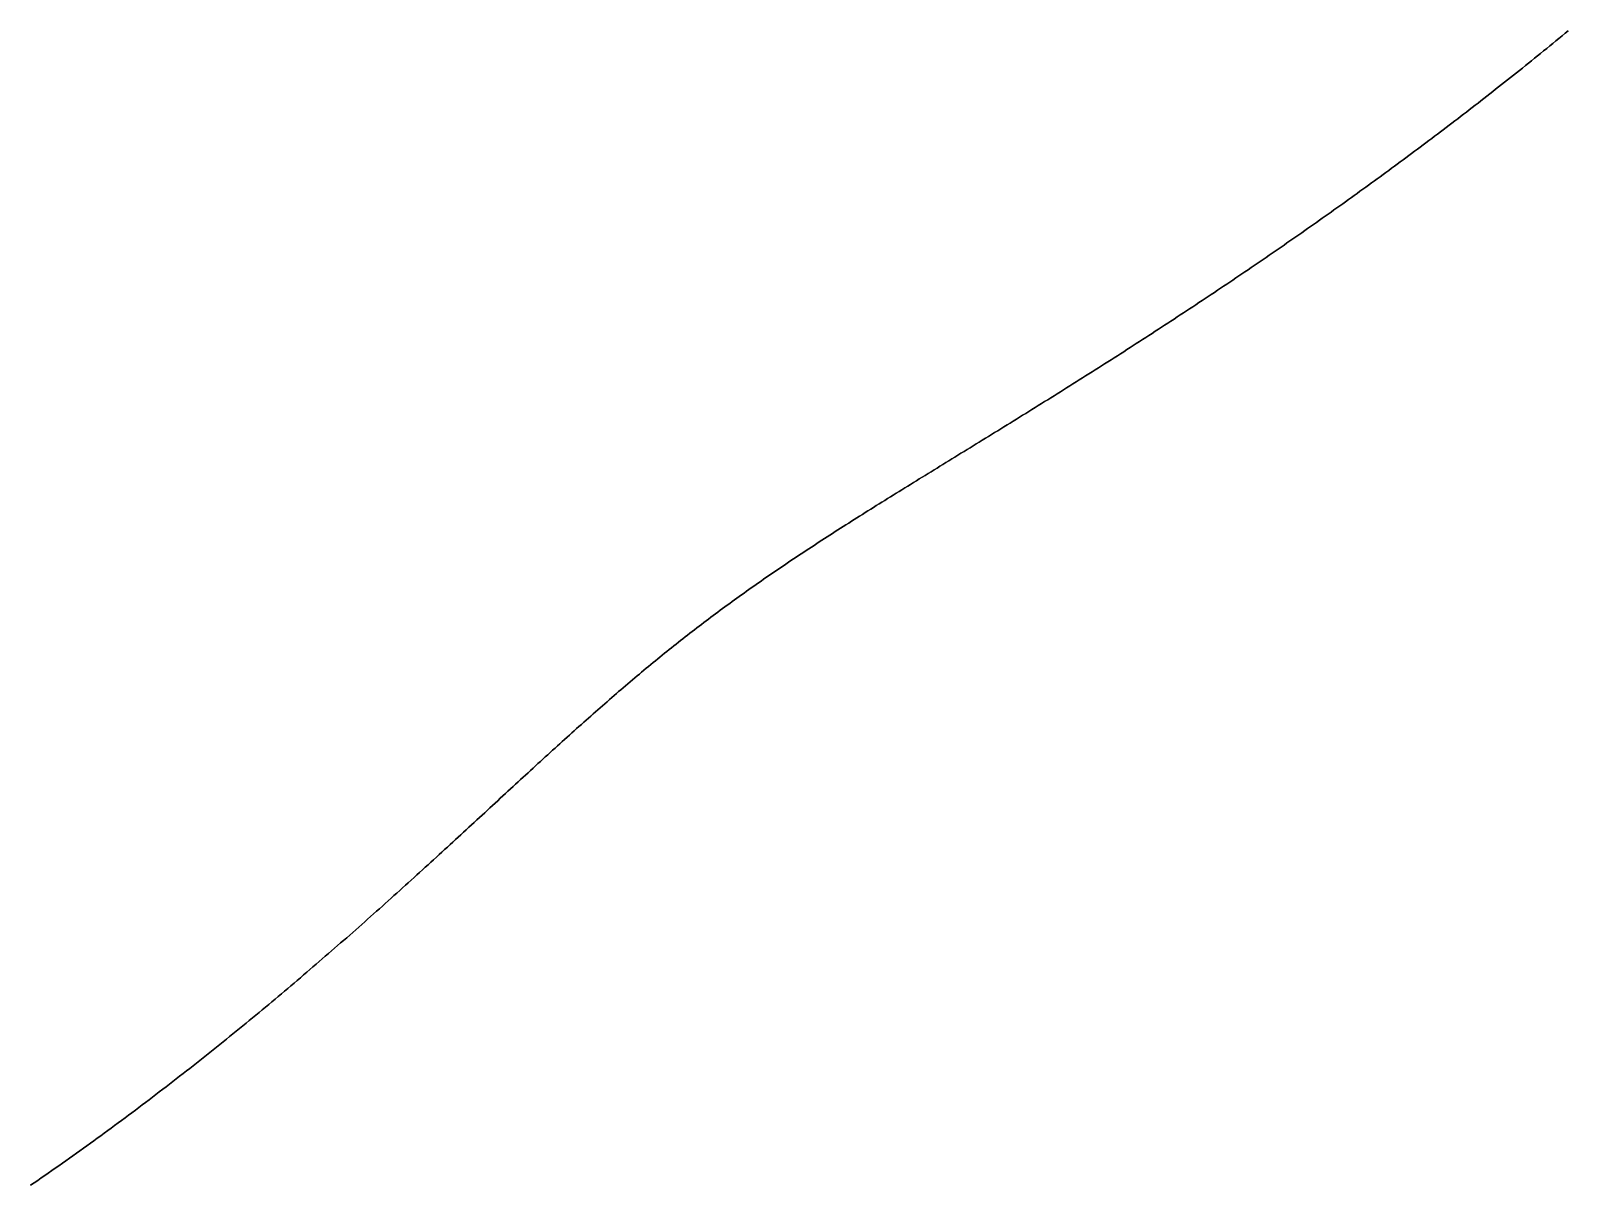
# Model space of a CAD drawing. Header units: inches. Extents: x 130170 to 284068, y 377793 to 804530.
# Drawn here: x 256751.7 to 256817.6, y 735200.2 to 735249.8 of the extents above; entities that cross this region are included whole.
import ezdxf

# ---------------------------------------------------------------- set-up
doc = ezdxf.new("R2010")
doc.units = ezdxf.units.IN
doc.header["$MEASUREMENT"] = 0
doc.layers.add('muni_il', color=7, linetype='Continuous')

msp = doc.modelspace()

# ---------------------------------------------------------------- linework, layer by layer
at = {"layer": 'muni_il'}
for points in [[(256751.735, 735200.226), (256751.886, 735200.33), (256752.037, 735200.434), (256752.189, 735200.539), (256752.34, 735200.644), (256752.491, 735200.749), (256752.642, 735200.854), (256752.793, 735200.96), (256752.944, 735201.066), (256753.094, 735201.172), (256753.245, 735201.278), (256753.395, 735201.385), (256753.545, 735201.491), (256753.695, 735201.598), (256753.845, 735201.706), (256753.995, 735201.813), (256754.145, 735201.921), (256754.295, 735202.029), (256754.444, 735202.137), (256754.593, 735202.246), (256754.743, 735202.354), (256754.892, 735202.463), (256755.04, 735202.572), (256755.189, 735202.681), (256755.338, 735202.791), (256755.486, 735202.9), (256755.634, 735203.01), (256755.782, 735203.12), (256755.93, 735203.23), (256756.078, 735203.341), (256756.226, 735203.452), (256756.373, 735203.562), (256756.52, 735203.673), (256756.667, 735203.784), (256756.814, 735203.896), (256756.96, 735204.007), (256757.107, 735204.119), (256757.253, 735204.231), (256757.399, 735204.343), (256757.545, 735204.455), (256757.69, 735204.567), (256757.836, 735204.679), (256757.981, 735204.792), (256758.126, 735204.905), (256758.27, 735205.017), (256758.415, 735205.13), (256758.559, 735205.243), (256758.703, 735205.357), (256758.847, 735205.47), (256758.99, 735205.583), (256759.134, 735205.697), (256759.277, 735205.81), (256759.42, 735205.924), (256759.562, 735206.038), (256759.704, 735206.152), (256759.846, 735206.266), (256759.988, 735206.38), (256760.13, 735206.494), (256760.271, 735206.609), (256760.412, 735206.723), (256760.553, 735206.837), (256760.693, 735206.952), (256760.834, 735207.066), (256760.974, 735207.181), (256761.113, 735207.295), (256761.253, 735207.41), (256761.392, 735207.525), (256761.53, 735207.639), (256761.669, 735207.754), (256761.807, 735207.869), (256761.945, 735207.984), (256762.083, 735208.099), (256762.22, 735208.214), (256762.357, 735208.329), (256762.494, 735208.443), (256762.63, 735208.558), (256762.766, 735208.673), (256762.902, 735208.788), (256763.038, 735208.903), (256763.173, 735209.018), (256763.308, 735209.132), (256763.442, 735209.247), (256763.576, 735209.362), (256763.71, 735209.477), (256763.844, 735209.591), (256763.977, 735209.706), (256764.11, 735209.82), (256764.242, 735209.935), (256764.375, 735210.049), (256764.507, 735210.164), (256764.638, 735210.278), (256764.769, 735210.392), (256764.9, 735210.506), (256765.031, 735210.62), (256765.161, 735210.734), (256765.291, 735210.848), (256765.42, 735210.962), (256765.549, 735211.075), (256765.678, 735211.189), (256765.807, 735211.302), (256765.935, 735211.415), (256766.063, 735211.529), (256766.19, 735211.642), (256766.317, 735211.754), (256766.444, 735211.867), (256766.57, 735211.98), (256766.696, 735212.092), (256766.821, 735212.204), (256766.947, 735212.317), (256767.071, 735212.429), (256767.196, 735212.54), (256767.32, 735212.652), (256767.444, 735212.763), (256767.567, 735212.875), (256767.69, 735212.986), (256767.813, 735213.097), (256767.935, 735213.207), (256768.057, 735213.318), (256768.179, 735213.428), (256768.3, 735213.538), (256768.421, 735213.648), (256768.542, 735213.758), (256768.662, 735213.867), (256768.781, 735213.976), (256768.901, 735214.085), (256769.02, 735214.194), (256769.138, 735214.302), (256769.257, 735214.41), (256769.375, 735214.519), (256769.492, 735214.626), (256769.61, 735214.734), (256769.726, 735214.841), (256769.843, 735214.948), (256769.959, 735215.055), (256770.075, 735215.161), (256770.19, 735215.267), (256770.305, 735215.373), (256770.42, 735215.479), (256770.534, 735215.584), (256770.648, 735215.689), (256770.762, 735215.794), (256770.875, 735215.899), (256770.988, 735216.003), (256771.101, 735216.107), (256771.213, 735216.21), (256771.325, 735216.314), (256771.437, 735216.417), (256771.548, 735216.519), (256771.659, 735216.622), (256771.77, 735216.724), (256771.88, 735216.826), (256771.99, 735216.927), (256772.099, 735217.028), (256772.209, 735217.129), (256772.318, 735217.229), (256772.426, 735217.33), (256772.535, 735217.429), (256772.643, 735217.529), (256772.751, 735217.628), (256772.858, 735217.727), (256772.965, 735217.825), (256773.072, 735217.924), (256773.179, 735218.021), (256773.285, 735218.119), (256773.391, 735218.216), (256773.497, 735218.313), (256773.602, 735218.409), (256773.707, 735218.505), (256773.812, 735218.601), (256773.917, 735218.697), (256774.021, 735218.792), (256774.125, 735218.887), (256774.229, 735218.981), (256774.333, 735219.075), (256774.436, 735219.169), (256774.539, 735219.262), (256774.642, 735219.355), (256774.745, 735219.448), (256774.848, 735219.54), (256774.95, 735219.633), (256775.052, 735219.724), (256775.154, 735219.816), (256775.255, 735219.907), (256775.357, 735219.997), (256775.458, 735220.087), (256775.559, 735220.177), (256775.66, 735220.267), (256775.761, 735220.356), (256775.861, 735220.445), (256775.962, 735220.534), (256776.062, 735220.622), (256776.162, 735220.71), (256776.262, 735220.798), (256776.362, 735220.885), (256776.461, 735220.972), (256776.561, 735221.059), (256776.66, 735221.145), (256776.759, 735221.231), (256776.859, 735221.317), (256776.958, 735221.402), (256777.057, 735221.487), (256777.156, 735221.572), (256777.254, 735221.656), (256777.353, 735221.74), (256777.452, 735221.824), (256777.55, 735221.908), (256777.649, 735221.991), (256777.748, 735222.074), (256777.846, 735222.157), (256777.944, 735222.239), (256778.043, 735222.321), (256778.141, 735222.403), (256778.239, 735222.484), (256778.338, 735222.566), (256778.436, 735222.646), (256778.534, 735222.727), (256778.633, 735222.807), (256778.731, 735222.888), (256778.829, 735222.968), (256778.928, 735223.047), (256779.026, 735223.127), (256779.124, 735223.206), (256779.223, 735223.285), (256779.322, 735223.363), (256779.42, 735223.442), (256779.519, 735223.52), (256779.618, 735223.598), (256779.716, 735223.675), (256779.815, 735223.753), (256779.914, 735223.83), (256780.014, 735223.908), (256780.113, 735223.984), (256780.212, 735224.061), (256780.312, 735224.138), (256780.411, 735224.214), (256780.511, 735224.29), (256780.611, 735224.366), (256780.711, 735224.442), (256780.811, 735224.517), (256780.911, 735224.593), (256781.012, 735224.668), (256781.112, 735224.743), (256781.213, 735224.818), (256781.314, 735224.893), (256781.415, 735224.968), (256781.517, 735225.042), (256781.618, 735225.117), (256781.72, 735225.191), (256781.822, 735225.265), (256781.924, 735225.339), (256782.027, 735225.413), (256782.13, 735225.487), (256782.233, 735225.561), (256782.336, 735225.634), (256782.439, 735225.708), (256782.543, 735225.781), (256782.647, 735225.855), (256782.751, 735225.928), (256782.856, 735226.001), (256782.96, 735226.075), (256783.065, 735226.148), (256783.171, 735226.221), (256783.276, 735226.294), (256783.382, 735226.367), (256783.488, 735226.44), (256783.595, 735226.513), (256783.701, 735226.586), (256783.808, 735226.659), (256783.916, 735226.731), (256784.023, 735226.804), (256784.132, 735226.877), (256784.24, 735226.95), (256784.348, 735227.023), (256784.457, 735227.095), (256784.567, 735227.168), (256784.676, 735227.241), (256784.786, 735227.314), (256784.897, 735227.387), (256785.007, 735227.46), (256785.118, 735227.533), (256785.23, 735227.606), (256785.342, 735227.679), (256785.454, 735227.752), (256785.566, 735227.825), (256785.679, 735227.899), (256785.792, 735227.972), (256785.905, 735228.045), (256786.019, 735228.119), (256786.134, 735228.192), (256786.248, 735228.266), (256786.363, 735228.339), (256786.478, 735228.413), (256786.594, 735228.487), (256786.71, 735228.561), (256786.826, 735228.635), (256786.943, 735228.709), (256787.061, 735228.783), (256787.178, 735228.858), (256787.296, 735228.932), (256787.414, 735229.007), (256787.533, 735229.081), (256787.652, 735229.156), (256787.771, 735229.231), (256787.891, 735229.306), (256788.011, 735229.381), (256788.132, 735229.456), (256788.252, 735229.532), (256788.374, 735229.608), (256788.495, 735229.683), (256788.617, 735229.759), (256788.739, 735229.835), (256788.862, 735229.911), (256788.985, 735229.988), (256789.108, 735230.064), (256789.232, 735230.141), (256789.356, 735230.217), (256789.48, 735230.294), (256789.605, 735230.371), (256789.73, 735230.449), (256789.855, 735230.526), (256789.981, 735230.603), (256790.107, 735230.681), (256790.233, 735230.759), (256790.36, 735230.837), (256790.487, 735230.915), (256790.614, 735230.994), (256790.742, 735231.072), (256790.87, 735231.151), (256790.998, 735231.23), (256791.126, 735231.309), (256791.255, 735231.388), (256791.384, 735231.468), (256791.514, 735231.547), (256791.643, 735231.627), (256791.773, 735231.707), (256791.903, 735231.787), (256792.034, 735231.867), (256792.165, 735231.948), (256792.295, 735232.028), (256792.427, 735232.109), (256792.558, 735232.19), (256792.69, 735232.271), (256792.822, 735232.353), (256792.954, 735232.434), (256793.086, 735232.516), (256793.219, 735232.597), (256793.351, 735232.679), (256793.484, 735232.761), (256793.617, 735232.844), (256793.751, 735232.926), (256793.884, 735233.009), (256794.018, 735233.092), (256794.152, 735233.174), (256794.286, 735233.258), (256794.42, 735233.341), (256794.555, 735233.424), (256794.689, 735233.508), (256794.824, 735233.591), (256794.958, 735233.675), (256795.093, 735233.759), (256795.228, 735233.843), (256795.363, 735233.928), (256795.499, 735234.012), (256795.634, 735234.097), (256795.769, 735234.181), (256795.905, 735234.266), (256796.04, 735234.351), (256796.176, 735234.436), (256796.312, 735234.521), (256796.447, 735234.607), (256796.583, 735234.692), (256796.719, 735234.778), (256796.855, 735234.863), (256796.991, 735234.949), (256797.127, 735235.035), (256797.263, 735235.121), (256797.399, 735235.207), (256797.535, 735235.293), (256797.671, 735235.38), (256797.806, 735235.466), (256797.942, 735235.553), (256798.078, 735235.639), (256798.214, 735235.726), (256798.35, 735235.813), (256798.486, 735235.9), (256798.622, 735235.987), (256798.757, 735236.074), (256798.893, 735236.161), (256799.028, 735236.248), (256799.164, 735236.335), (256799.299, 735236.422), (256799.435, 735236.51), (256799.57, 735236.597), (256799.705, 735236.685), (256799.84, 735236.772), (256799.975, 735236.86), (256800.11, 735236.948), (256800.245, 735237.035), (256800.379, 735237.123), (256800.514, 735237.211), (256800.648, 735237.299), (256800.782, 735237.387), (256800.916, 735237.475), (256801.05, 735237.562), (256801.184, 735237.65), (256801.318, 735237.738), (256801.451, 735237.827), (256801.585, 735237.915), (256801.718, 735238.003), (256801.851, 735238.091), (256801.984, 735238.179), (256802.116, 735238.267), (256802.249, 735238.355), (256802.381, 735238.443), (256802.513, 735238.532), (256802.645, 735238.62), (256802.777, 735238.708), (256802.909, 735238.796), (256803.04, 735238.885), (256803.171, 735238.973), (256803.302, 735239.061), (256803.433, 735239.149), (256803.564, 735239.238), (256803.694, 735239.326), (256803.825, 735239.414), (256803.955, 735239.503), (256804.084, 735239.591), (256804.214, 735239.679), (256804.344, 735239.767), (256804.473, 735239.856), (256804.602, 735239.944), (256804.731, 735240.032), (256804.859, 735240.121), (256804.988, 735240.209), (256805.116, 735240.297), (256805.244, 735240.386), (256805.372, 735240.474), (256805.5, 735240.562), (256805.627, 735240.651), (256805.754, 735240.739), (256805.882, 735240.827), (256806.008, 735240.916), (256806.135, 735241.004), (256806.262, 735241.092), (256806.388, 735241.181), (256806.514, 735241.269), (256806.64, 735241.358), (256806.766, 735241.446), (256806.892, 735241.535), (256807.017, 735241.623), (256807.143, 735241.712), (256807.268, 735241.8), (256807.393, 735241.889), (256807.518, 735241.978), (256807.643, 735242.066), (256807.767, 735242.155), (256807.891, 735242.244), (256808.016, 735242.333), (256808.14, 735242.421), (256808.264, 735242.51), (256808.388, 735242.599), (256808.512, 735242.688), (256808.636, 735242.777), (256808.759, 735242.867), (256808.883, 735242.956), (256809.006, 735243.045), (256809.13, 735243.135), (256809.253, 735243.224), (256809.376, 735243.314), (256809.5, 735243.404), (256809.623, 735243.494), (256809.746, 735243.584), (256809.869, 735243.674), (256809.992, 735243.764), (256810.115, 735243.854), (256810.237, 735243.945), (256810.36, 735244.035), (256810.483, 735244.126), (256810.606, 735244.217), (256810.729, 735244.308), (256810.852, 735244.399), (256810.975, 735244.491), (256811.098, 735244.582), (256811.221, 735244.674), (256811.344, 735244.766), (256811.467, 735244.858), (256811.59, 735244.95), (256811.713, 735245.043), (256811.836, 735245.136), (256811.959, 735245.229), (256812.083, 735245.322), (256812.206, 735245.415), (256812.33, 735245.509), (256812.453, 735245.603), (256812.577, 735245.697), (256812.701, 735245.791), (256812.825, 735245.886), (256812.949, 735245.981), (256813.074, 735246.076), (256813.198, 735246.172), (256813.323, 735246.268), (256813.447, 735246.364), (256813.572, 735246.46), (256813.697, 735246.557), (256813.823, 735246.654), (256813.948, 735246.752), (256814.074, 735246.85), (256814.199, 735246.948), (256814.326, 735247.046), (256814.452, 735247.145), (256814.578, 735247.244), (256814.705, 735247.344), (256814.832, 735247.444), (256814.959, 735247.544), (256815.086, 735247.645), (256815.214, 735247.747), (256815.342, 735247.848), (256815.47, 735247.95), (256815.599, 735248.053), (256815.727, 735248.156), (256815.856, 735248.259), (256815.986, 735248.363), (256816.115, 735248.467), (256816.245, 735248.572), (256816.375, 735248.677), (256816.506, 735248.783), (256816.636, 735248.889), (256816.767, 735248.995), (256816.899, 735249.102), (256817.03, 735249.21), (256817.162, 735249.318), (256817.294, 735249.427), (256817.427, 735249.536), (256817.56, 735249.646), (256817.693, 735249.756)], [(256817.693, 735249.756), (256817.56, 735249.646), (256817.427, 735249.536), (256817.294, 735249.427), (256817.162, 735249.318), (256817.03, 735249.21), (256816.899, 735249.102), (256816.767, 735248.995), (256816.636, 735248.889), (256816.506, 735248.783), (256816.375, 735248.677), (256816.245, 735248.572), (256816.115, 735248.467), (256815.986, 735248.363), (256815.856, 735248.259), (256815.727, 735248.156), (256815.599, 735248.053), (256815.47, 735247.95), (256815.342, 735247.848), (256815.214, 735247.747), (256815.086, 735247.645), (256814.959, 735247.544), (256814.832, 735247.444), (256814.705, 735247.344), (256814.578, 735247.244), (256814.452, 735247.145), (256814.326, 735247.046), (256814.199, 735246.948), (256814.074, 735246.85), (256813.948, 735246.752), (256813.823, 735246.654), (256813.697, 735246.557), (256813.572, 735246.46), (256813.447, 735246.364), (256813.323, 735246.268), (256813.198, 735246.172), (256813.074, 735246.076), (256812.949, 735245.981), (256812.825, 735245.886), (256812.701, 735245.791), (256812.577, 735245.697), (256812.453, 735245.603), (256812.33, 735245.509), (256812.206, 735245.415), (256812.083, 735245.322), (256811.959, 735245.229), (256811.836, 735245.136), (256811.713, 735245.043), (256811.59, 735244.95), (256811.467, 735244.858), (256811.344, 735244.766), (256811.221, 735244.674), (256811.098, 735244.582), (256810.975, 735244.491), (256810.852, 735244.399), (256810.729, 735244.308), (256810.606, 735244.217), (256810.483, 735244.126), (256810.36, 735244.035), (256810.237, 735243.945), (256810.115, 735243.854), (256809.992, 735243.764), (256809.869, 735243.674), (256809.746, 735243.584), (256809.623, 735243.494), (256809.5, 735243.404), (256809.376, 735243.314), (256809.253, 735243.224), (256809.13, 735243.135), (256809.006, 735243.045), (256808.883, 735242.956), (256808.759, 735242.867), (256808.636, 735242.777), (256808.512, 735242.688), (256808.388, 735242.599), (256808.264, 735242.51), (256808.14, 735242.421), (256808.016, 735242.333), (256807.891, 735242.244), (256807.767, 735242.155), (256807.643, 735242.066), (256807.518, 735241.978), (256807.393, 735241.889), (256807.268, 735241.8), (256807.143, 735241.712), (256807.017, 735241.623), (256806.892, 735241.535), (256806.766, 735241.446), (256806.64, 735241.358), (256806.514, 735241.269), (256806.388, 735241.181), (256806.262, 735241.092), (256806.135, 735241.004), (256806.008, 735240.916), (256805.882, 735240.827), (256805.754, 735240.739), (256805.627, 735240.651), (256805.5, 735240.562), (256805.372, 735240.474), (256805.244, 735240.386), (256805.116, 735240.297), (256804.988, 735240.209), (256804.859, 735240.121), (256804.731, 735240.032), (256804.602, 735239.944), (256804.473, 735239.856), (256804.344, 735239.767), (256804.214, 735239.679), (256804.084, 735239.591), (256803.955, 735239.503), (256803.825, 735239.414), (256803.694, 735239.326), (256803.564, 735239.238), (256803.433, 735239.149), (256803.302, 735239.061), (256803.171, 735238.973), (256803.04, 735238.885), (256802.909, 735238.796), (256802.777, 735238.708), (256802.645, 735238.62), (256802.513, 735238.532), (256802.381, 735238.443), (256802.249, 735238.355), (256802.116, 735238.267), (256801.984, 735238.179), (256801.851, 735238.091), (256801.718, 735238.003), (256801.585, 735237.915), (256801.451, 735237.827), (256801.318, 735237.738), (256801.184, 735237.65), (256801.05, 735237.562), (256800.916, 735237.475), (256800.782, 735237.387), (256800.648, 735237.299), (256800.514, 735237.211), (256800.379, 735237.123), (256800.245, 735237.035), (256800.11, 735236.948), (256799.975, 735236.86), (256799.84, 735236.772), (256799.705, 735236.685), (256799.57, 735236.597), (256799.435, 735236.51), (256799.299, 735236.422), (256799.164, 735236.335), (256799.028, 735236.248), (256798.893, 735236.161), (256798.757, 735236.074), (256798.622, 735235.987), (256798.486, 735235.9), (256798.35, 735235.813), (256798.214, 735235.726), (256798.078, 735235.639), (256797.942, 735235.553), (256797.806, 735235.466), (256797.671, 735235.38), (256797.535, 735235.293), (256797.399, 735235.207), (256797.263, 735235.121), (256797.127, 735235.035), (256796.991, 735234.949), (256796.855, 735234.863), (256796.719, 735234.778), (256796.583, 735234.692), (256796.447, 735234.607), (256796.312, 735234.521), (256796.176, 735234.436), (256796.04, 735234.351), (256795.905, 735234.266), (256795.769, 735234.181), (256795.634, 735234.097), (256795.499, 735234.012), (256795.363, 735233.928), (256795.228, 735233.843), (256795.093, 735233.759), (256794.958, 735233.675), (256794.824, 735233.591), (256794.689, 735233.508), (256794.555, 735233.424), (256794.42, 735233.341), (256794.286, 735233.258), (256794.152, 735233.174), (256794.018, 735233.092), (256793.884, 735233.009), (256793.751, 735232.926), (256793.617, 735232.844), (256793.484, 735232.761), (256793.351, 735232.679), (256793.219, 735232.597), (256793.086, 735232.516), (256792.954, 735232.434), (256792.822, 735232.353), (256792.69, 735232.271), (256792.558, 735232.19), (256792.427, 735232.109), (256792.295, 735232.028), (256792.165, 735231.948), (256792.034, 735231.867), (256791.903, 735231.787), (256791.773, 735231.707), (256791.643, 735231.627), (256791.514, 735231.547), (256791.384, 735231.468), (256791.255, 735231.388), (256791.126, 735231.309), (256790.998, 735231.23), (256790.87, 735231.151), (256790.742, 735231.072), (256790.614, 735230.994), (256790.487, 735230.915), (256790.36, 735230.837), (256790.233, 735230.759), (256790.107, 735230.681), (256789.981, 735230.603), (256789.855, 735230.526), (256789.73, 735230.449), (256789.605, 735230.371), (256789.48, 735230.294), (256789.356, 735230.217), (256789.232, 735230.141), (256789.108, 735230.064), (256788.985, 735229.988), (256788.862, 735229.911), (256788.739, 735229.835), (256788.617, 735229.759), (256788.495, 735229.683), (256788.374, 735229.608), (256788.252, 735229.532), (256788.132, 735229.456), (256788.011, 735229.381), (256787.891, 735229.306), (256787.771, 735229.231), (256787.652, 735229.156), (256787.533, 735229.081), (256787.414, 735229.007), (256787.296, 735228.932), (256787.178, 735228.858), (256787.061, 735228.783), (256786.943, 735228.709), (256786.826, 735228.635), (256786.71, 735228.561), (256786.594, 735228.487), (256786.478, 735228.413), (256786.363, 735228.339), (256786.248, 735228.266), (256786.134, 735228.192), (256786.019, 735228.119), (256785.905, 735228.045), (256785.792, 735227.972), (256785.679, 735227.899), (256785.566, 735227.825), (256785.454, 735227.752), (256785.342, 735227.679), (256785.23, 735227.606), (256785.118, 735227.533), (256785.007, 735227.46), (256784.897, 735227.387), (256784.786, 735227.314), (256784.676, 735227.241), (256784.567, 735227.168), (256784.457, 735227.095), (256784.348, 735227.023), (256784.24, 735226.95), (256784.132, 735226.877), (256784.023, 735226.804), (256783.916, 735226.731), (256783.808, 735226.659), (256783.701, 735226.586), (256783.595, 735226.513), (256783.488, 735226.44), (256783.382, 735226.367), (256783.276, 735226.294), (256783.171, 735226.221), (256783.065, 735226.148), (256782.96, 735226.075), (256782.856, 735226.001), (256782.751, 735225.928), (256782.647, 735225.855), (256782.543, 735225.781), (256782.439, 735225.708), (256782.336, 735225.634), (256782.233, 735225.561), (256782.13, 735225.487), (256782.027, 735225.413), (256781.924, 735225.339), (256781.822, 735225.265), (256781.72, 735225.191), (256781.618, 735225.117), (256781.517, 735225.042), (256781.415, 735224.968), (256781.314, 735224.893), (256781.213, 735224.818), (256781.112, 735224.743), (256781.012, 735224.668), (256780.911, 735224.593), (256780.811, 735224.517), (256780.711, 735224.442), (256780.611, 735224.366), (256780.511, 735224.29), (256780.411, 735224.214), (256780.312, 735224.138), (256780.212, 735224.061), (256780.113, 735223.984), (256780.014, 735223.908), (256779.914, 735223.83), (256779.815, 735223.753), (256779.716, 735223.675), (256779.618, 735223.598), (256779.519, 735223.52), (256779.42, 735223.442), (256779.322, 735223.363), (256779.223, 735223.285), (256779.124, 735223.206), (256779.026, 735223.127), (256778.928, 735223.047), (256778.829, 735222.968), (256778.731, 735222.888), (256778.633, 735222.807), (256778.534, 735222.727), (256778.436, 735222.646), (256778.338, 735222.566), (256778.239, 735222.484), (256778.141, 735222.403), (256778.043, 735222.321), (256777.944, 735222.239), (256777.846, 735222.157), (256777.748, 735222.074), (256777.649, 735221.991), (256777.55, 735221.908), (256777.452, 735221.824), (256777.353, 735221.74), (256777.254, 735221.656), (256777.156, 735221.572), (256777.057, 735221.487), (256776.958, 735221.402), (256776.859, 735221.317), (256776.759, 735221.231), (256776.66, 735221.145), (256776.561, 735221.059), (256776.461, 735220.972), (256776.362, 735220.885), (256776.262, 735220.798), (256776.162, 735220.71), (256776.062, 735220.622), (256775.962, 735220.534), (256775.861, 735220.445), (256775.761, 735220.356), (256775.66, 735220.267), (256775.559, 735220.177), (256775.458, 735220.087), (256775.357, 735219.997), (256775.255, 735219.907), (256775.154, 735219.816), (256775.052, 735219.724), (256774.95, 735219.633), (256774.848, 735219.54), (256774.745, 735219.448), (256774.642, 735219.355), (256774.539, 735219.262), (256774.436, 735219.169), (256774.333, 735219.075), (256774.229, 735218.981), (256774.125, 735218.887), (256774.021, 735218.792), (256773.917, 735218.697), (256773.812, 735218.601), (256773.707, 735218.505), (256773.602, 735218.409), (256773.497, 735218.313), (256773.391, 735218.216), (256773.285, 735218.119), (256773.179, 735218.021), (256773.072, 735217.924), (256772.965, 735217.825), (256772.858, 735217.727), (256772.751, 735217.628), (256772.643, 735217.529), (256772.535, 735217.429), (256772.426, 735217.33), (256772.318, 735217.229), (256772.209, 735217.129), (256772.099, 735217.028), (256771.99, 735216.927), (256771.88, 735216.826), (256771.77, 735216.724), (256771.659, 735216.622), (256771.548, 735216.519), (256771.437, 735216.417), (256771.325, 735216.314), (256771.213, 735216.21), (256771.101, 735216.107), (256770.988, 735216.003), (256770.875, 735215.899), (256770.762, 735215.794), (256770.648, 735215.689), (256770.534, 735215.584), (256770.42, 735215.479), (256770.305, 735215.373), (256770.19, 735215.267), (256770.075, 735215.161), (256769.959, 735215.055), (256769.843, 735214.948), (256769.726, 735214.841), (256769.61, 735214.734), (256769.492, 735214.626), (256769.375, 735214.519), (256769.257, 735214.41), (256769.138, 735214.302), (256769.02, 735214.194), (256768.901, 735214.085), (256768.781, 735213.976), (256768.662, 735213.867), (256768.542, 735213.758), (256768.421, 735213.648), (256768.3, 735213.538), (256768.179, 735213.428), (256768.057, 735213.318), (256767.935, 735213.207), (256767.813, 735213.097), (256767.69, 735212.986), (256767.567, 735212.875), (256767.444, 735212.763), (256767.32, 735212.652), (256767.196, 735212.54), (256767.071, 735212.429), (256766.947, 735212.317), (256766.821, 735212.204), (256766.696, 735212.092), (256766.57, 735211.98), (256766.444, 735211.867), (256766.317, 735211.754), (256766.19, 735211.642), (256766.063, 735211.529), (256765.935, 735211.415), (256765.807, 735211.302), (256765.678, 735211.189), (256765.549, 735211.075), (256765.42, 735210.962), (256765.291, 735210.848), (256765.161, 735210.734), (256765.031, 735210.62), (256764.9, 735210.506), (256764.769, 735210.392), (256764.638, 735210.278), (256764.507, 735210.164), (256764.375, 735210.049), (256764.242, 735209.935), (256764.11, 735209.82), (256763.977, 735209.706), (256763.844, 735209.591), (256763.71, 735209.477), (256763.576, 735209.362), (256763.442, 735209.247), (256763.308, 735209.132), (256763.173, 735209.018), (256763.038, 735208.903), (256762.902, 735208.788), (256762.766, 735208.673), (256762.63, 735208.558), (256762.494, 735208.443), (256762.357, 735208.329), (256762.22, 735208.214), (256762.083, 735208.099), (256761.945, 735207.984), (256761.807, 735207.869), (256761.669, 735207.754), (256761.53, 735207.639), (256761.392, 735207.525), (256761.253, 735207.41), (256761.113, 735207.295), (256760.974, 735207.181), (256760.834, 735207.066), (256760.693, 735206.952), (256760.553, 735206.837), (256760.412, 735206.723), (256760.271, 735206.609), (256760.13, 735206.494), (256759.988, 735206.38), (256759.846, 735206.266), (256759.704, 735206.152), (256759.562, 735206.038), (256759.42, 735205.924), (256759.277, 735205.81), (256759.134, 735205.697), (256758.99, 735205.583), (256758.847, 735205.47), (256758.703, 735205.357), (256758.559, 735205.243), (256758.415, 735205.13), (256758.27, 735205.017), (256758.126, 735204.905), (256757.981, 735204.792), (256757.836, 735204.679), (256757.69, 735204.567), (256757.545, 735204.455), (256757.399, 735204.343), (256757.253, 735204.231), (256757.107, 735204.119), (256756.96, 735204.007), (256756.814, 735203.896), (256756.667, 735203.784), (256756.52, 735203.673), (256756.373, 735203.562), (256756.226, 735203.452), (256756.078, 735203.341), (256755.93, 735203.23), (256755.782, 735203.12), (256755.634, 735203.01), (256755.486, 735202.9), (256755.338, 735202.791), (256755.189, 735202.681), (256755.04, 735202.572), (256754.892, 735202.463), (256754.743, 735202.354), (256754.593, 735202.246), (256754.444, 735202.137), (256754.295, 735202.029), (256754.145, 735201.921), (256753.995, 735201.813), (256753.845, 735201.706), (256753.695, 735201.598), (256753.545, 735201.491), (256753.395, 735201.385), (256753.245, 735201.278), (256753.094, 735201.172), (256752.944, 735201.066), (256752.793, 735200.96), (256752.642, 735200.854), (256752.491, 735200.749), (256752.34, 735200.644), (256752.189, 735200.539), (256752.037, 735200.434), (256751.886, 735200.33), (256751.735, 735200.226)]]:
    msp.add_lwpolyline(points, dxfattribs=at)

doc.saveas('drawing.dxf')
